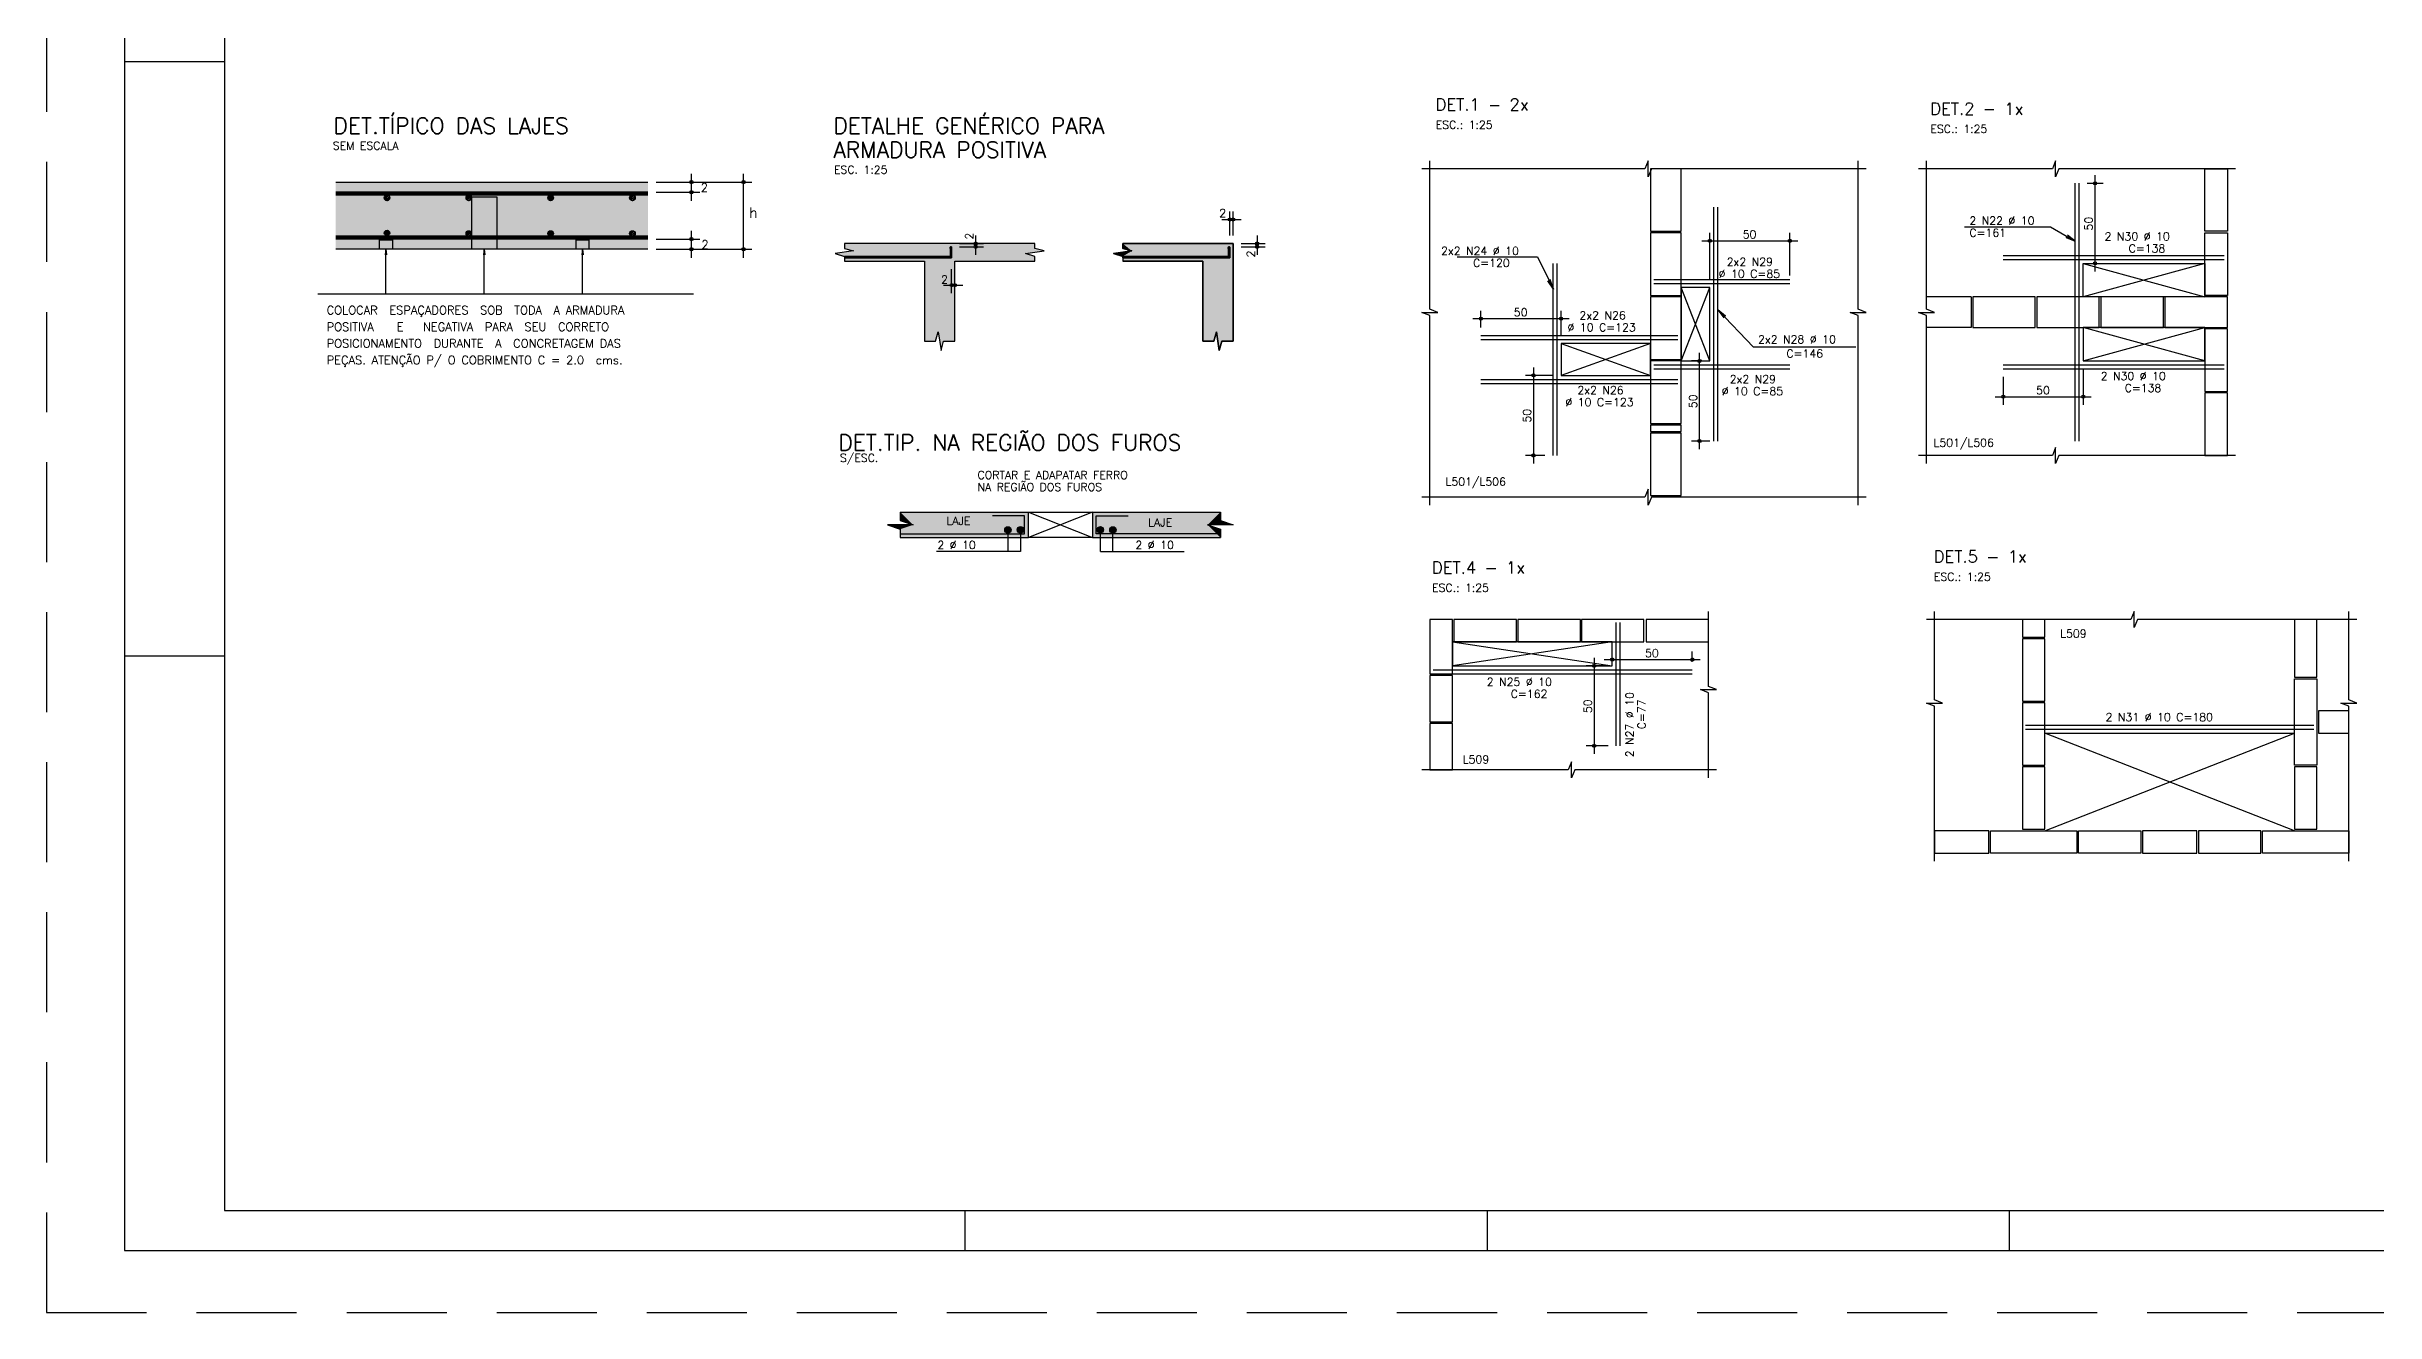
# Model space of a CAD drawing. Extents: x -1.9 to 86, y -1.5 to 61.
# Drawn here: x -1.9 to 56.3, y -1.5 to 30.1 of the extents above; entities that cross this region are included whole.
import ezdxf

# ---------------------------------------------------------------- set-up
doc = ezdxf.new("R2010")
doc.units = 0
doc.header["$MEASUREMENT"] = 0
doc.linetypes.add('HIDDEN', pattern=[0.375, 0.25, -0.125])
doc.layers.get('0').update_dxf_attribs({"linetype": 'CONTINUOUS'})
doc.layers.get('Defpoints').update_dxf_attribs({"linetype": 'CONTINUOUS'})
for name, color, linetype in [('ARQ_FOLHA', 7, 'CONTINUOUS'), ('PENA_01', 1, 'CONTINUOUS'), ('PENA_02', 2, 'CONTINUOUS'), ('PENA_03', 3, 'CONTINUOUS'), ('PENA_04', 4, 'CONTINUOUS'), ('PENA_05', 5, 'CONTINUOUS'), ('PENA_10', 253, 'CONTINUOUS')]:
    doc.layers.add(name, color=color, linetype=linetype)
doc.styles.get("Standard").update_dxf_attribs({"font": 'ROMANS.SHX'})

# ---------------------------------------------------------------- blocks, each defined once
blk = doc.blocks.new('FOLHA A1 - 841 X 594')
at = {"layer": 'ARQ_FOLHA', "color": 1}
for p, q in [((-816, 297), (-841, 297)), ((-816, 148.5), (-841, 148.5)), ((-631, 10), (-631, 0)), ((-500.5, 10), (-500.5, 0)), ((-370, 10), (-370, 0))]:
    blk.add_line(p, q, dxfattribs=at)
for points in [[(-841, 0), (0, 0), (0, 594), (-841, 594)], [(-816, 10), (-10, 10), (-10, 584), (-816, 584)]]:
    blk.add_lwpolyline(points, close=True, dxfattribs=at)
at = {"layer": 'Defpoints', "color": 8, "linetype": 'HIDDEN', "ltscale": 100}
blk.add_lwpolyline([(-860.5, 609.5), (-860.5, -15.5), (19.5, -15.5), (19.5, 609.5)], close=True, dxfattribs=at)
blk = doc.blocks.new('*U24')
blk.add_blockref('FOLHA A1 - 841 X 594', (0, 0))

msp = doc.modelspace()

# ---------------------------------------------------------------- linework, layer by layer
at = {"layer": 'PENA_01', "linetype": 'Continuous'}
for p, q in [((14.165, 26.231), (14.165, 26.907)), ((15.469, 24.807), (15.469, 26.907)), ((49.246, 24.466), (49.246, 26.866)), ((13.288, 26.697), (14.375, 26.697)), ((13.288, 26.441), (14.375, 26.441)), ((13.498, 26.697), (15.679, 26.697)), ((49.053, 26.666), (49.446, 26.666)), ((27.424, 25.761), (27.904, 25.761)), ((27.624, 25.361), (27.624, 25.961)), ((27.704, 25.361), (27.704, 25.961)), ((13.288, 25.272), (14.375, 25.272)), ((14.165, 24.807), (14.165, 25.482)), ((20.87, 25.161), (21.47, 25.161)), ((20.87, 25.081), (21.47, 25.081)), ((21.27, 25.361), (21.27, 24.881)), ((27.904, 25.161), (28.504, 25.161)), ((27.904, 25.081), (28.504, 25.081)), ((28.304, 25.361), (28.304, 24.881)), ((39.419, 25.229), (41.819, 25.229)), ((39.619, 24.266), (39.619, 25.429)), ((41.619, 24.366), (41.619, 25.429)), ((13.288, 25.017), (14.375, 25.017)), ((13.498, 25.017), (15.679, 25.017)), ((20.67, 23.921), (20.67, 24.521)), ((20.75, 23.921), (20.75, 24.521)), ((51.993, 24.666), (48.953, 23.826)), ((48.953, 24.666), (51.993, 23.826)), ((49.153, 24.666), (49.446, 24.666)), ((20.47, 24.121), (20.95, 24.121)), ((39.619, 22.226), (38.899, 24.066)), ((38.899, 22.226), (39.619, 24.066)), ((36.099, 23.282), (33.699, 23.282)), ((33.899, 23.066), (33.899, 23.482)), ((35.899, 22.866), (35.899, 23.482)), ((46.153, 23.826), (45.03, 23.826)), ((46.153, 23.826), (46.153, 23.066)), ((46.153, 23.066), (45.03, 23.066)), ((51.993, 22.226), (48.953, 23.066)), ((48.953, 22.226), (51.993, 23.066)), ((38.139, 22.666), (35.899, 21.866)), ((35.899, 22.666), (38.139, 21.866)), ((39.419, 22.226), (39.159, 22.226)), ((39.359, 20.026), (39.359, 22.426)), ((35.699, 21.866), (35.01, 21.866)), ((35.21, 22.066), (35.21, 19.666)), ((46.953, 21.826), (46.953, 21.133)), ((48.953, 22.026), (48.953, 21.133)), ((46.753, 21.333), (49.153, 21.333)), ((35.499, 19.866), (35.01, 19.866)), ((39.619, 20.226), (39.159, 20.226)), ((22.587, 18.451), (24.187, 17.811)), ((24.187, 18.451), (22.587, 17.811)), ((36.98, 14.608), (36.527, 14.608)), ((36.727, 14.808), (36.727, 12.408)), ((36.98, 14.765), (39.38, 14.765)), ((37.18, 14.808), (37.18, 14.965)), ((39.18, 14.708), (39.18, 14.965)), ((37.08, 12.608), (36.527, 12.608))]:
    msp.add_line(p, q, dxfattribs=at)
for points in [[(43.526, 27.026), (38.157, 27.026), (38.077, 26.826), (38.077, 27.226), (37.997, 27.026), (32.424, 27.026)], [(32.624, 18.626), (32.624, 23.359), (32.424, 23.439), (32.824, 23.439), (32.624, 23.519), (32.624, 27.226)], [(38.139, 27.026), (38.139, 25.466), (38.899, 25.466), (38.899, 27.026), (38.139, 27.026)], [(43.326, 18.626), (43.326, 23.359), (43.126, 23.439), (43.526, 23.439), (43.326, 23.519), (43.326, 27.226)], [(52.753, 27.026), (48.339, 27.026), (48.259, 26.826), (48.259, 27.226), (48.179, 27.026), (44.83, 27.026)], [(45.03, 19.666), (45.03, 23.359), (44.83, 23.439), (45.23, 23.439), (45.03, 23.519), (45.03, 27.226)], [(51.993, 25.466), (51.993, 27.026), (52.553, 27.026), (52.553, 25.466), (51.993, 25.466)], [(38.139, 25.426), (38.139, 23.866), (38.899, 23.866), (38.899, 25.426), (38.139, 25.426)], [(51.993, 23.866), (51.993, 25.426), (52.553, 25.426), (52.553, 23.866), (51.993, 23.866)], [(6.531, 23.9), (6.531, 25.017), (6.549, 24.878), (6.531, 25.017), (6.513, 24.878)], [(8.988, 23.9), (8.988, 25.017), (9.006, 24.878), (8.988, 25.017), (8.97, 24.878)], [(11.445, 23.9), (11.445, 25.017), (11.463, 24.878), (11.445, 25.017), (11.426, 24.878)], [(48.953, 23.826), (48.953, 24.666), (51.993, 24.666), (51.993, 23.826), (48.953, 23.826)], [(38.899, 22.226), (39.619, 22.226), (39.619, 24.066), (38.899, 24.066), (38.899, 22.226)], [(38.139, 23.826), (38.139, 22.266), (38.899, 22.266), (38.899, 23.826), (38.139, 23.826)], [(46.193, 23.066), (47.753, 23.066), (47.753, 23.826), (46.193, 23.826), (46.193, 23.066)], [(47.793, 23.066), (49.353, 23.066), (49.353, 23.826), (47.793, 23.826), (47.793, 23.066)], [(49.393, 23.066), (50.953, 23.066), (50.953, 23.826), (49.393, 23.826), (49.393, 23.066)], [(50.993, 23.066), (52.553, 23.066), (52.553, 23.826), (50.993, 23.826), (50.993, 23.066)], [(48.953, 23.066), (48.953, 22.226), (51.993, 22.226), (51.993, 23.066), (48.953, 23.066)], [(51.993, 23.026), (51.993, 21.466), (52.553, 21.466), (52.553, 23.026), (51.993, 23.026)], [(35.899, 22.666), (35.899, 21.866), (38.139, 21.866), (38.139, 22.666), (35.899, 22.666)], [(38.139, 22.226), (38.139, 20.666), (38.899, 20.666), (38.899, 22.226), (38.139, 22.226)], [(51.993, 21.426), (51.993, 19.866), (52.553, 19.866), (52.553, 21.426), (51.993, 21.426)], [(38.899, 20.466), (38.899, 20.626), (38.139, 20.626), (38.139, 20.466), (38.899, 20.466)], [(38.139, 20.426), (38.139, 18.866), (38.899, 18.866), (38.899, 20.426), (38.139, 20.426)], [(52.753, 19.866), (48.339, 19.866), (48.259, 19.666), (48.259, 20.066), (48.179, 19.866), (44.83, 19.866)], [(43.526, 18.826), (38.157, 18.826), (38.077, 18.626), (38.077, 19.026), (37.997, 18.826), (32.424, 18.826)], [(32.624, 15.768), (32.624, 14.408), (33.184, 14.408), (33.184, 15.768), (32.624, 15.768)], [(34.784, 15.768), (33.224, 15.768), (33.224, 15.208), (34.784, 15.208), (34.784, 15.768)], [(36.384, 15.768), (34.824, 15.768), (34.824, 15.208), (36.384, 15.208), (36.384, 15.768)], [(37.968, 15.768), (36.408, 15.768), (36.408, 15.208), (37.968, 15.208), (37.968, 15.768)], [(39.584, 15.768), (38.024, 15.768), (38.024, 15.208), (39.584, 15.208), (39.584, 15.768)], [(39.584, 11.808), (39.584, 13.935), (39.384, 14.015), (39.784, 14.015), (39.584, 14.095), (39.584, 15.968)], [(45.23, 9.725), (45.23, 13.598), (45.03, 13.678), (45.43, 13.678), (45.23, 13.758), (45.23, 15.968)], [(55.79, 15.768), (50.304, 15.768), (50.224, 15.568), (50.224, 15.968), (50.144, 15.768), (45.03, 15.768)], [(47.43, 15.768), (47.43, 15.325), (47.99, 15.325), (47.99, 15.768), (47.43, 15.768)], [(54.23, 15.768), (54.23, 14.325), (54.79, 14.325), (54.79, 15.768), (54.23, 15.768)], [(55.59, 9.725), (55.59, 13.598), (55.39, 13.678), (55.79, 13.678), (55.59, 13.758), (55.59, 15.968)], [(37.18, 15.208), (33.184, 14.608)], [(33.184, 15.208), (37.18, 14.608)], [(33.184, 15.208), (33.184, 14.608), (37.18, 14.608), (37.18, 15.208), (33.184, 15.208)], [(47.43, 15.285), (47.43, 13.725), (47.99, 13.725), (47.99, 15.285), (47.43, 15.285)], [(32.624, 14.368), (32.624, 13.208), (33.184, 13.208), (33.184, 14.368), (32.624, 14.368)], [(54.79, 14.285), (54.79, 12.125), (54.23, 12.125), (54.23, 14.285), (54.79, 14.285)], [(47.43, 13.685), (47.43, 12.125), (47.99, 12.125), (47.99, 13.685), (47.43, 13.685)], [(55.59, 13.485), (54.83, 13.485), (54.83, 12.925), (55.59, 12.925), (55.59, 13.485)], [(32.624, 13.168), (32.624, 12.008), (33.184, 12.008), (33.184, 13.168), (32.624, 13.168)], [(54.23, 10.485), (47.99, 12.926)], [(47.99, 10.485), (54.23, 12.926)], [(39.784, 12.008), (36.241, 12.008), (36.161, 11.808), (36.161, 12.208), (36.081, 12.008), (32.424, 12.008)], [(47.43, 12.085), (47.43, 10.525), (47.99, 10.525), (47.99, 12.085), (47.43, 12.085)], [(54.23, 12.085), (54.23, 10.525), (54.79, 10.525), (54.79, 12.085), (54.23, 12.085)], [(46.59, 10.485), (45.23, 10.485), (45.23, 9.925), (46.59, 9.925), (46.59, 10.485)], [(48.79, 9.925), (46.63, 9.925), (46.63, 10.485), (48.79, 10.485), (48.79, 9.925)], [(48.83, 10.485), (50.39, 10.485), (50.39, 9.925), (48.83, 9.925), (48.83, 10.485)], [(51.79, 10.485), (50.43, 10.485), (50.43, 9.925), (51.79, 9.925), (51.79, 10.485)], [(53.39, 10.485), (51.83, 10.485), (51.83, 9.925), (53.39, 9.925), (53.39, 10.485)], [(55.59, 9.925), (53.43, 9.925), (53.43, 10.485), (55.59, 10.485), (55.59, 9.925)]]:
    msp.add_lwpolyline(points, dxfattribs=at)
at = {"layer": 'PENA_02', "linetype": 'Continuous'}
for p, q in [((22.389, 17.464), (20.292, 17.464)), ((22.075, 18.004), (22.075, 17.464)), ((22.389, 18.006), (22.389, 17.464)), ((24.386, 17.464), (24.386, 18.006)), ((24.386, 17.464), (26.483, 17.464)), ((24.7, 17.464), (24.7, 18.004))]:
    msp.add_line(p, q, dxfattribs=at)
for centre, radius in [((14.165, 26.697), 0.042), ((14.165, 26.441), 0.042), ((14.165, 26.697), 0.021), ((14.165, 26.441), 0.021), ((15.469, 26.697), 0.042), ((15.469, 26.697), 0.021), ((49.246, 26.666), 0.04), ((49.246, 26.666), 0.02), ((27.624, 25.761), 0.04), ((27.624, 25.761), 0.02), ((27.704, 25.761), 0.04), ((27.704, 25.761), 0.02), ((14.165, 25.272), 0.042), ((14.165, 25.017), 0.042), ((14.165, 25.272), 0.021), ((14.165, 25.017), 0.021), ((15.469, 25.017), 0.042), ((15.469, 25.017), 0.021), ((21.27, 25.161), 0.04), ((21.27, 25.081), 0.04), ((21.27, 25.161), 0.02), ((21.27, 25.081), 0.02), ((28.304, 25.161), 0.04), ((28.304, 25.081), 0.04), ((28.304, 25.161), 0.02), ((28.304, 25.081), 0.02), ((39.619, 25.229), 0.04), ((39.619, 25.229), 0.02), ((41.619, 25.229), 0.04), ((41.619, 25.229), 0.02), ((49.246, 24.666), 0.04), ((49.246, 24.666), 0.02), ((20.67, 24.121), 0.04), ((20.67, 24.121), 0.02), ((20.75, 24.121), 0.04), ((20.75, 24.121), 0.02), ((33.899, 23.282), 0.04), ((33.899, 23.282), 0.02), ((35.899, 23.282), 0.04), ((35.899, 23.282), 0.02), ((39.359, 22.226), 0.04), ((39.359, 22.226), 0.02), ((35.21, 21.866), 0.04), ((35.21, 21.866), 0.02), ((46.953, 21.333), 0.04), ((46.953, 21.333), 0.02), ((48.953, 21.333), 0.04), ((48.953, 21.333), 0.02), ((35.21, 19.866), 0.04), ((35.21, 19.866), 0.02), ((39.359, 20.226), 0.04), ((39.359, 20.226), 0.02), ((36.727, 14.608), 0.04), ((36.727, 14.608), 0.02), ((37.18, 14.765), 0.04), ((37.18, 14.765), 0.02), ((39.18, 14.765), 0.04), ((39.18, 14.765), 0.02), ((36.727, 12.608), 0.04), ((36.727, 12.608), 0.02)]:
    msp.add_circle(centre, radius, dxfattribs=at)
at = {"layer": 'PENA_03', "linetype": 'Continuous'}
for p, q in [((5.278, 26.697), (13.078, 26.697)), ((13.078, 26.441), (5.278, 26.441)), ((13.078, 26.427), (5.278, 26.427)), ((13.078, 26.413), (5.278, 26.413)), ((13.078, 26.399), (5.278, 26.399)), ((13.078, 26.385), (5.278, 26.385)), ((13.078, 26.371), (5.278, 26.371)), ((6.489, 26.29), (6.569, 26.37)), ((6.5, 26.262), (6.597, 26.359)), ((6.502, 26.343), (6.517, 26.357)), ((6.52, 26.242), (6.617, 26.339)), ((6.549, 26.232), (6.627, 26.31)), ((8.534, 26.29), (8.613, 26.37)), ((8.545, 26.262), (8.642, 26.359)), ((8.547, 26.343), (8.561, 26.357)), ((8.565, 26.242), (8.661, 26.339)), ((8.594, 26.232), (8.672, 26.31)), ((10.578, 26.29), (10.658, 26.37)), ((10.59, 26.262), (10.687, 26.359)), ((10.591, 26.343), (10.606, 26.357)), ((10.61, 26.242), (10.706, 26.339)), ((10.639, 26.232), (10.717, 26.31)), ((12.623, 26.29), (12.703, 26.37)), ((12.634, 26.262), (12.731, 26.359)), ((12.636, 26.343), (12.651, 26.357)), ((12.654, 26.242), (12.751, 26.339)), ((12.683, 26.232), (12.761, 26.31)), ((48.853, 26.666), (48.853, 26.666)), ((13.078, 25.342), (5.278, 25.342)), ((13.078, 25.328), (5.278, 25.328)), ((13.078, 25.314), (5.278, 25.314)), ((13.078, 25.3), (5.278, 25.3)), ((13.078, 25.286), (5.278, 25.286)), ((13.078, 25.272), (5.278, 25.272)), ((6.489, 25.413), (6.569, 25.493)), ((6.5, 25.385), (6.597, 25.482)), ((6.502, 25.465), (6.517, 25.48)), ((6.52, 25.365), (6.617, 25.462)), ((6.549, 25.354), (6.627, 25.433)), ((8.534, 25.399), (8.613, 25.479)), ((8.545, 25.37), (8.642, 25.467)), ((8.547, 25.451), (8.561, 25.466)), ((8.565, 25.351), (8.661, 25.447)), ((8.594, 25.34), (8.672, 25.418)), ((10.578, 25.399), (10.658, 25.479)), ((10.59, 25.37), (10.687, 25.467)), ((10.591, 25.451), (10.606, 25.466)), ((10.61, 25.351), (10.706, 25.447)), ((10.639, 25.34), (10.717, 25.418)), ((12.623, 25.399), (12.703, 25.479)), ((12.634, 25.37), (12.731, 25.467)), ((12.636, 25.451), (12.651, 25.466)), ((12.654, 25.351), (12.751, 25.447)), ((12.683, 25.34), (12.761, 25.418)), ((20.63, 25.061), (20.63, 24.841)), ((20.67, 24.801), (20.67, 25.061)), ((27.584, 25.061), (27.584, 24.841)), ((27.704, 25.161), (27.624, 25.161)), ((27.624, 25.161), (27.624, 25.161)), ((27.624, 24.801), (27.624, 25.061)), ((27.704, 25.161), (27.704, 25.081)), ((27.704, 25.161), (27.704, 25.161)), ((27.704, 25.161), (27.704, 25.161)), ((27.704, 25.081), (27.704, 25.081)), ((13.078, 25.017), (5.278, 25.017)), ((17.99, 24.841), (17.99, 24.801)), ((20.63, 24.841), (17.99, 24.841)), ((17.99, 24.801), (20.67, 24.801)), ((19.23, 24.801), (19.23, 24.801)), ((27.584, 24.841), (24.944, 24.841)), ((24.944, 24.841), (24.944, 24.721)), ((24.944, 24.841), (24.944, 24.721)), ((24.944, 24.841), (24.944, 24.721)), ((24.944, 24.841), (24.944, 24.721)), ((24.944, 24.841), (24.944, 24.721)), ((24.944, 24.841), (24.944, 24.721)), ((24.944, 24.841), (24.944, 24.721)), ((24.944, 24.841), (24.944, 24.721)), ((24.944, 24.841), (24.944, 24.721)), ((24.944, 24.841), (24.944, 24.721)), ((24.944, 24.841), (24.944, 24.721)), ((24.944, 24.841), (24.944, 24.721)), ((24.944, 24.801), (27.624, 24.801)), ((48.953, 24.666), (48.953, 24.666)), ((4.826, 23.9), (14.218, 23.9)), ((39.619, 24.066), (39.619, 24.066)), ((41.619, 24.166), (41.619, 24.166)), ((33.899, 22.866), (33.899, 22.866)), ((48.593, 23.066), (48.593, 23.066)), ((35.899, 22.666), (35.899, 22.666)), ((39.619, 22.226), (39.619, 22.226)), ((48.953, 22.226), (48.953, 22.226)), ((35.899, 21.866), (35.899, 21.866)), ((46.953, 22.026), (46.953, 22.026)), ((35.699, 19.866), (35.699, 19.866)), ((39.819, 20.226), (39.819, 20.226)), ((19.387, 18.451), (22.587, 18.451)), ((22.587, 17.811), (22.587, 18.451)), ((22.587, 18.451), (24.187, 18.451)), ((24.187, 18.451), (27.387, 18.451)), ((24.187, 18.451), (24.187, 17.811)), ((19.387, 17.811), (22.587, 17.811)), ((24.187, 17.811), (22.587, 17.811)), ((24.187, 17.811), (27.387, 17.811)), ((37.18, 14.608), (37.18, 14.608)), ((37.18, 14.608), (37.18, 14.608)), ((39.18, 14.508), (39.18, 14.508)), ((37.28, 12.608), (37.28, 12.608))]:
    msp.add_line(p, q, dxfattribs=at)
for points in [[(8.677, 26.331), (9.299, 26.331), (9.299, 25.017), (8.677, 25.017), (8.677, 26.331)], [(6.37, 25.257), (6.692, 25.257), (6.692, 25.017), (6.37, 25.017), (6.37, 25.257)], [(11.284, 25.257), (11.605, 25.257), (11.605, 25.017), (11.284, 25.017), (11.284, 25.257)], [(20.75, 24.721), (22.75, 24.721), (22.75, 24.841), (22.519, 24.908), (22.981, 24.975), (22.75, 25.041), (22.75, 25.161), (17.99, 25.161), (17.99, 25.041), (18.221, 24.975), (17.759, 24.908), (17.99, 24.841), (17.99, 24.721), (19.99, 24.721), (19.99, 22.721), (20.27, 22.721), (20.337, 22.952), (20.404, 22.49), (20.47, 22.721), (20.75, 22.721), (20.75, 24.721)], [(20.67, 24.801), (20.67, 25.061), (20.67, 25.065), (20.668, 25.069), (20.666, 25.073), (20.664, 25.076), (20.66, 25.078), (20.656, 25.08), (20.652, 25.081), (20.648, 25.081), (20.644, 25.08), (20.64, 25.078), (20.637, 25.076), (20.634, 25.073), (20.632, 25.069), (20.631, 25.065), (20.63, 25.061), (20.63, 24.841), (17.99, 24.841), (17.99, 24.801), (20.67, 24.801)], [(20.67, 24.801), (20.631, 25.065), (20.63, 25.061), (20.67, 24.801)], [(20.67, 24.801), (20.63, 25.061), (20.63, 24.841), (20.67, 24.801)], [(20.67, 24.801), (20.632, 25.069), (20.631, 25.065), (20.67, 24.801)], [(20.67, 24.801), (20.634, 25.073), (20.632, 25.069), (20.67, 24.801)], [(20.67, 24.801), (20.637, 25.076), (20.634, 25.073), (20.67, 24.801)], [(20.67, 24.801), (20.64, 25.078), (20.637, 25.076), (20.67, 24.801)], [(20.67, 24.801), (20.644, 25.08), (20.64, 25.078), (20.67, 24.801)], [(20.67, 24.801), (20.648, 25.081), (20.644, 25.08), (20.67, 24.801)], [(20.67, 24.801), (20.652, 25.081), (20.648, 25.081), (20.67, 24.801)], [(20.67, 24.801), (20.656, 25.08), (20.652, 25.081), (20.67, 24.801)], [(20.67, 24.801), (20.66, 25.078), (20.656, 25.08), (20.67, 24.801)], [(20.67, 24.801), (20.664, 25.076), (20.66, 25.078), (20.67, 24.801)], [(20.67, 24.801), (20.666, 25.073), (20.664, 25.076), (20.67, 24.801)], [(20.67, 24.801), (20.668, 25.069), (20.666, 25.073), (20.67, 24.801)], [(20.67, 24.801), (20.67, 25.065), (20.668, 25.069), (20.67, 24.801)], [(20.67, 24.801), (20.67, 25.061), (20.67, 25.065), (20.67, 24.801)], [(24.944, 24.721), (26.944, 24.721), (26.944, 22.721), (27.224, 22.721), (27.291, 22.952), (27.357, 22.49), (27.424, 22.721), (27.704, 22.721), (27.704, 25.161), (24.944, 25.161), (24.944, 25.041), (25.175, 24.975), (24.713, 24.908), (24.944, 24.841), (24.944, 24.721)], [(24.944, 24.841), (24.713, 24.908), (25.175, 24.975), (24.944, 25.041), (24.944, 25.161), (27.704, 25.161), (27.704, 22.721), (27.424, 22.721), (27.357, 22.49), (27.291, 22.952), (27.224, 22.721), (26.944, 22.721), (26.944, 24.721), (24.944, 24.721)], [(27.624, 24.801), (27.624, 25.061), (27.624, 25.065), (27.622, 25.069), (27.62, 25.073), (27.618, 25.076), (27.614, 25.078), (27.61, 25.08), (27.606, 25.081), (27.602, 25.081), (27.598, 25.08), (27.594, 25.078), (27.591, 25.076), (27.588, 25.073), (27.586, 25.069), (27.585, 25.065), (27.584, 25.061), (27.584, 24.841), (24.944, 24.841), (24.944, 24.801), (27.624, 24.801)], [(27.624, 24.801), (27.585, 25.065), (27.584, 25.061), (27.624, 24.801)], [(27.624, 24.801), (27.584, 25.061), (27.584, 24.841), (27.624, 24.801)], [(27.624, 24.801), (27.586, 25.069), (27.585, 25.065), (27.624, 24.801)], [(27.624, 24.801), (27.588, 25.073), (27.586, 25.069), (27.624, 24.801)], [(27.624, 24.801), (27.591, 25.076), (27.588, 25.073), (27.624, 24.801)], [(27.624, 24.801), (27.594, 25.078), (27.591, 25.076), (27.624, 24.801)], [(27.624, 24.801), (27.598, 25.08), (27.594, 25.078), (27.624, 24.801)], [(27.624, 24.801), (27.602, 25.081), (27.598, 25.08), (27.624, 24.801)], [(27.624, 24.801), (27.606, 25.081), (27.602, 25.081), (27.624, 24.801)], [(27.624, 24.801), (27.61, 25.08), (27.606, 25.081), (27.624, 24.801)], [(27.624, 24.801), (27.614, 25.078), (27.61, 25.08), (27.624, 24.801)], [(27.624, 24.801), (27.618, 25.076), (27.614, 25.078), (27.624, 24.801)], [(27.624, 24.801), (27.62, 25.073), (27.618, 25.076), (27.624, 24.801)], [(27.624, 24.801), (27.622, 25.069), (27.62, 25.073), (27.624, 24.801)], [(27.624, 24.801), (27.624, 25.065), (27.622, 25.069), (27.624, 24.801)], [(27.624, 24.801), (27.624, 25.061), (27.624, 25.065), (27.624, 24.801)], [(45.986, 25.578), (48.133, 25.578), (48.753, 25.217), (48.523, 25.313), (48.753, 25.217), (48.555, 25.37)], [(20.67, 24.801), (17.99, 24.841), (17.99, 24.801), (20.67, 24.801)], [(20.67, 24.801), (20.63, 24.841), (17.99, 24.841), (20.67, 24.801)], [(24.944, 24.801), (24.944, 24.841)], [(27.624, 24.801), (24.944, 24.841), (24.944, 24.801), (27.624, 24.801)], [(27.624, 24.801), (27.584, 24.841), (24.944, 24.841), (27.624, 24.801)], [(33.302, 24.826), (35.311, 24.826), (35.71, 24.023), (35.57, 24.23), (35.71, 24.023), (35.629, 24.259)], [(43.271, 22.57), (40.709, 22.57), (39.819, 23.504), (40.014, 23.347), (39.819, 23.504), (39.966, 23.302)], [(19.387, 18.451), (19.387, 18.238), (19.707, 18.131), (19.067, 18.131), (19.387, 18.024), (19.387, 17.811)], [(27.387, 18.451), (27.387, 18.238), (27.707, 18.131), (27.067, 18.131), (27.387, 18.024), (27.387, 17.811)], [(47.99, 12.926), (54.23, 12.926)]]:
    msp.add_lwpolyline(points, dxfattribs=at)
for centre, radius in [((6.558, 26.301), 0.07), ((8.603, 26.301), 0.07), ((10.647, 26.301), 0.07), ((12.692, 26.301), 0.07), ((6.558, 25.424), 0.07), ((8.603, 25.41), 0.07), ((10.647, 25.41), 0.07), ((12.692, 25.41), 0.07), ((22.075, 18.004), 0.08), ((22.389, 18.006), 0.08), ((24.386, 18.006), 0.08), ((24.7, 18.004), 0.08)]:
    msp.add_circle(centre, radius, dxfattribs=at)
for points in [[(20.67, 24.801), (20.631, 25.065), (20.63, 25.061)], [(20.67, 24.801), (20.63, 25.061), (20.63, 24.841)], [(20.67, 24.801), (20.63, 25.061), (20.67, 24.801)], [(20.67, 24.801), (20.632, 25.069), (20.631, 25.065)], [(20.67, 24.801), (20.631, 25.065), (20.67, 24.801)], [(20.67, 24.801), (20.634, 25.073), (20.632, 25.069)], [(20.67, 24.801), (20.632, 25.069), (20.67, 24.801)], [(20.67, 24.801), (20.637, 25.076), (20.634, 25.073)], [(20.67, 24.801), (20.634, 25.073), (20.67, 24.801)], [(20.67, 24.801), (20.64, 25.078), (20.637, 25.076)], [(20.67, 24.801), (20.637, 25.076), (20.67, 24.801)], [(20.67, 24.801), (20.644, 25.08), (20.64, 25.078)], [(20.67, 24.801), (20.64, 25.078), (20.67, 24.801)], [(20.67, 24.801), (20.648, 25.081), (20.644, 25.08)], [(20.67, 24.801), (20.644, 25.08), (20.67, 24.801)], [(20.67, 24.801), (20.652, 25.081), (20.648, 25.081)], [(20.67, 24.801), (20.648, 25.081), (20.67, 24.801)], [(20.67, 24.801), (20.656, 25.08), (20.652, 25.081)], [(20.67, 24.801), (20.652, 25.081), (20.67, 24.801)], [(20.67, 24.801), (20.66, 25.078), (20.656, 25.08)], [(20.67, 24.801), (20.656, 25.08), (20.67, 24.801)], [(20.67, 24.801), (20.664, 25.076), (20.66, 25.078)], [(20.67, 24.801), (20.66, 25.078), (20.67, 24.801)], [(20.67, 24.801), (20.666, 25.073), (20.664, 25.076)], [(20.67, 24.801), (20.664, 25.076), (20.67, 24.801)], [(20.67, 24.801), (20.668, 25.069), (20.666, 25.073)], [(20.67, 24.801), (20.666, 25.073), (20.67, 24.801)], [(20.67, 24.801), (20.67, 25.065), (20.668, 25.069)], [(20.67, 24.801), (20.668, 25.069), (20.67, 24.801)], [(20.67, 24.801), (20.67, 25.061), (20.67, 25.065)], [(20.67, 24.801), (20.67, 25.065), (20.67, 24.801)], [(27.624, 24.801), (27.585, 25.065), (27.584, 25.061)], [(27.624, 24.801), (27.584, 25.061), (27.584, 24.841)], [(27.624, 24.801), (27.584, 25.061), (27.624, 24.801)], [(27.624, 24.801), (27.586, 25.069), (27.585, 25.065)], [(27.624, 24.801), (27.585, 25.065), (27.624, 24.801)], [(27.624, 24.801), (27.588, 25.073), (27.586, 25.069)], [(27.624, 24.801), (27.586, 25.069), (27.624, 24.801)], [(27.624, 24.801), (27.591, 25.076), (27.588, 25.073)], [(27.624, 24.801), (27.588, 25.073), (27.624, 24.801)], [(27.624, 24.801), (27.594, 25.078), (27.591, 25.076)], [(27.624, 24.801), (27.591, 25.076), (27.624, 24.801)], [(27.624, 24.801), (27.598, 25.08), (27.594, 25.078)], [(27.624, 24.801), (27.594, 25.078), (27.624, 24.801)], [(27.624, 24.801), (27.602, 25.081), (27.598, 25.08)], [(27.624, 24.801), (27.598, 25.08), (27.624, 24.801)], [(27.624, 24.801), (27.606, 25.081), (27.602, 25.081)], [(27.624, 24.801), (27.602, 25.081), (27.624, 24.801)], [(27.624, 24.801), (27.61, 25.08), (27.606, 25.081)], [(27.624, 24.801), (27.606, 25.081), (27.624, 24.801)], [(27.624, 24.801), (27.614, 25.078), (27.61, 25.08)], [(27.624, 24.801), (27.61, 25.08), (27.624, 24.801)], [(27.624, 24.801), (27.618, 25.076), (27.614, 25.078)], [(27.624, 24.801), (27.614, 25.078), (27.624, 24.801)], [(27.624, 24.801), (27.62, 25.073), (27.618, 25.076)], [(27.624, 24.801), (27.618, 25.076), (27.624, 24.801)], [(27.624, 24.801), (27.622, 25.069), (27.62, 25.073)], [(27.624, 24.801), (27.62, 25.073), (27.624, 24.801)], [(27.624, 24.801), (27.624, 25.065), (27.622, 25.069)], [(27.624, 24.801), (27.622, 25.069), (27.624, 24.801)], [(27.624, 24.801), (27.624, 25.061), (27.624, 25.065)], [(27.624, 24.801), (27.624, 25.065), (27.624, 24.801)], [(20.67, 24.801), (17.99, 24.841), (17.99, 24.801)], [(20.67, 24.801), (20.63, 24.841), (17.99, 24.841)], [(20.67, 24.801), (17.99, 24.841), (20.67, 24.801)], [(20.67, 24.801), (17.99, 24.801), (20.67, 24.801)], [(20.67, 24.801), (20.63, 24.841), (20.67, 24.801)], [(27.624, 24.801), (24.944, 24.841), (24.944, 24.801)], [(27.624, 24.801), (27.584, 24.841), (24.944, 24.841)], [(27.624, 24.801), (24.944, 24.841), (27.624, 24.801)], [(27.624, 24.801), (24.944, 24.801), (27.624, 24.801)], [(27.624, 24.801), (27.584, 24.841), (27.624, 24.801)], [(22.155, 18.004), (22.035, 18.073), (22, 18.031)], [(22.155, 18.004), (22.089, 18.082), (22.035, 18.073)], [(22.155, 18.004), (22.136, 18.055), (22.089, 18.082)], [(22.469, 18.006), (22.349, 18.075), (22.313, 18.033)], [(22.469, 18.006), (22.402, 18.085), (22.349, 18.075)], [(22.469, 18.006), (22.45, 18.057), (22.402, 18.085)], [(24.466, 18.006), (24.346, 18.075), (24.311, 18.033)], [(24.466, 18.006), (24.4, 18.085), (24.346, 18.075)], [(24.466, 18.006), (24.448, 18.057), (24.4, 18.085)], [(24.78, 18.004), (24.66, 18.073), (24.625, 18.031)], [(24.78, 18.004), (24.714, 18.082), (24.66, 18.073)], [(24.78, 18.004), (24.761, 18.055), (24.714, 18.082)], [(22.155, 18.004), (22, 18.031), (22, 17.976)], [(22.155, 18.004), (22, 17.976), (22.035, 17.934)], [(22.155, 18.004), (22.035, 17.934), (22.089, 17.925)], [(22.155, 18.004), (22.089, 17.925), (22.136, 17.952)], [(22.155, 18.004), (22.136, 17.952), (22.155, 18.004)], [(22.469, 18.006), (22.313, 18.033), (22.313, 17.979)], [(22.469, 18.006), (22.313, 17.979), (22.349, 17.937)], [(22.469, 18.006), (22.349, 17.937), (22.402, 17.927)], [(22.469, 18.006), (22.402, 17.927), (22.45, 17.955)], [(22.469, 18.006), (22.45, 17.955), (22.469, 18.006)], [(24.466, 18.006), (24.311, 18.033), (24.311, 17.979)], [(24.466, 18.006), (24.311, 17.979), (24.346, 17.937)], [(24.466, 18.006), (24.346, 17.937), (24.4, 17.927)], [(24.466, 18.006), (24.4, 17.927), (24.448, 17.955)], [(24.466, 18.006), (24.448, 17.955), (24.466, 18.006)], [(24.78, 18.004), (24.625, 18.031), (24.625, 17.976)], [(24.78, 18.004), (24.625, 17.976), (24.66, 17.934)], [(24.78, 18.004), (24.66, 17.934), (24.714, 17.925)], [(24.78, 18.004), (24.714, 17.925), (24.761, 17.952)], [(24.78, 18.004), (24.761, 17.952), (24.78, 18.004)]]:
    msp.add_solid(points, dxfattribs=at)
at = {"layer": 'PENA_05', "linetype": 'Continuous'}
for p, q in [((48.753, 20.226), (48.753, 26.666)), ((48.853, 20.226), (48.853, 26.666)), ((39.719, 20.226), (39.719, 26.066)), ((39.819, 20.226), (39.819, 26.066)), ((35.699, 19.866), (35.699, 24.666)), ((35.799, 19.866), (35.799, 24.666)), ((46.953, 24.866), (52.473, 24.866)), ((46.953, 24.766), (52.473, 24.766)), ((38.219, 24.266), (41.619, 24.266)), ((38.219, 24.166), (41.619, 24.166)), ((33.899, 22.866), (38.819, 22.866)), ((33.899, 22.766), (38.819, 22.766)), ((38.219, 22.126), (41.619, 22.126)), ((46.953, 22.126), (52.473, 22.126)), ((33.899, 21.766), (38.819, 21.766)), ((33.899, 21.666), (38.819, 21.666)), ((38.219, 22.026), (41.619, 22.026)), ((46.953, 22.026), (52.473, 22.026)), ((22.491, 18.355), (21.691, 18.355)), ((24.283, 18.355), (25.083, 18.355)), ((37.28, 12.608), (37.28, 15.688)), ((37.38, 12.608), (37.38, 15.688)), ((32.704, 14.508), (39.18, 14.508)), ((32.704, 14.408), (39.18, 14.408)), ((47.51, 13.126), (54.71, 13.126)), ((47.51, 13.026), (54.71, 13.026))]:
    msp.add_line(p, q, dxfattribs=at)
for points in [[(19.387, 17.907), (22.491, 17.907), (22.491, 18.355)], [(27.387, 17.907), (24.283, 17.907), (24.283, 18.355)]]:
    msp.add_lwpolyline(points, dxfattribs=at)
at = {"layer": 'PENA_10', "linetype": 'Continuous'}
for points in [[(13.078, 25.017), (5.278, 25.017), (5.278, 26.697)], [(13.078, 25.017), (5.278, 26.697), (13.078, 26.697)], [(13.078, 25.017), (13.078, 26.697), (13.078, 25.017)], [(20.75, 24.721), (22.75, 25.161), (17.99, 25.161)], [(20.75, 24.721), (17.99, 25.161), (17.99, 25.041)], [(20.75, 24.721), (17.99, 25.041), (18.221, 24.975)], [(20.75, 24.721), (22.75, 25.041), (22.75, 25.161)], [(20.75, 24.721), (22.981, 24.975), (22.75, 25.041)], [(25.175, 24.975), (27.704, 25.161), (24.944, 25.161)], [(25.175, 24.975), (24.944, 25.161), (24.944, 25.041)], [(25.175, 24.975), (26.944, 24.721), (27.704, 25.161)], [(27.704, 25.161), (26.944, 24.721), (27.224, 22.721)], [(27.704, 25.161), (27.224, 22.721), (27.291, 22.952)], [(27.704, 25.161), (27.291, 22.952), (27.357, 22.49)], [(27.704, 25.161), (27.357, 22.49), (27.424, 22.721)], [(27.704, 25.161), (27.424, 22.721), (27.704, 22.721)], [(20.75, 24.721), (18.221, 24.975), (17.759, 24.908)], [(20.75, 24.721), (17.759, 24.908), (17.99, 24.841)], [(20.75, 24.721), (17.99, 24.841), (17.99, 24.721)], [(20.75, 24.721), (17.99, 24.721), (19.99, 24.721)], [(20.75, 24.721), (19.99, 24.721), (19.99, 22.721)], [(20.75, 24.721), (19.99, 22.721), (20.27, 22.721)], [(20.75, 24.721), (20.27, 22.721), (20.337, 22.952)], [(20.75, 24.721), (20.337, 22.952), (20.404, 22.49)], [(20.75, 24.721), (20.404, 22.49), (20.47, 22.721)], [(20.75, 24.721), (20.47, 22.721), (20.75, 22.721)], [(20.75, 24.721), (22.519, 24.908), (22.981, 24.975)], [(20.75, 24.721), (22.75, 24.841), (22.519, 24.908)], [(20.75, 24.721), (22.75, 24.721), (22.75, 24.841)], [(20.75, 24.721), (20.75, 22.721), (20.75, 24.721)], [(25.175, 24.975), (24.713, 24.908), (24.944, 24.841)], [(25.175, 24.975), (24.944, 24.841), (26.944, 24.721)], [(26.944, 24.721), (24.944, 24.841), (24.944, 24.721)], [(27.224, 22.721), (26.944, 24.721), (26.944, 22.721)], [(19.707, 18.131), (19.067, 18.131), (19.387, 18.024)], [(19.707, 18.131), (22.587, 18.451), (19.387, 18.451)], [(19.707, 18.131), (19.387, 18.451), (19.387, 18.238)], [(19.707, 18.131), (19.387, 18.024), (22.587, 17.811)], [(19.707, 18.131), (22.587, 17.811), (22.587, 18.451)], [(27.067, 18.131), (27.387, 18.451), (24.187, 18.451)], [(27.067, 18.131), (24.187, 18.451), (27.387, 17.811)], [(27.387, 17.811), (24.187, 18.451), (24.187, 17.811)], [(27.067, 18.131), (27.387, 18.238), (27.387, 18.451)], [(27.067, 18.131), (27.707, 18.131), (27.387, 18.238)], [(27.067, 18.131), (27.387, 17.811), (27.387, 18.024)], [(22.587, 17.811), (19.387, 18.024), (19.387, 17.811)]]:
    msp.add_solid(points, dxfattribs=at)

# ---------------------------------------------------------------- block references
at = {"xscale": 0.09999999999999938, "yscale": 0.09999999999999938, "zscale": 0.09999999999999938}
msp.add_blockref('*U24', (84.1, 0), dxfattribs=at)

# ---------------------------------------------------------------- texts
at = {"layer": 'PENA_02', "linetype": 'Continuous'}
for s, p in [('CORTAR E ADAPATAR FERRO', (21.317, 19.276)), ('NA REGIÃO DOS FUROS', (21.317, 18.976)), ('LAJE', (20.54, 18.129)), ('LAJE', (25.581, 18.093)), ('2 %%c 10', (20.312, 17.528)), ('2 %%c 10', (25.263, 17.528))]:
    msp.add_text(s, height=0.2, dxfattribs=at).set_placement(p)
at = {"layer": 'PENA_03', "linetype": 'Continuous'}
for s, height, p in [('ESC.: 1:25', 0.2, (32.767, 28.029)), ('ESC.: 1:25', 0.2, (45.131, 27.925)), ('SEM ESCALA', 0.2, (5.203, 27.506)), ('ESC. 1:25', 0.2, (17.729, 26.906)), ('2', 0.21, (14.399, 26.457)), ('2', 0.2, (27.357, 25.821)), ('2 N22 %%c 10', 0.2, (46.104, 25.633)), ('2', 0.21, (14.414, 25.032)), ('2x2 N24 %%c 10', 0.2, (32.9, 24.878)), ('50', 0.2, (40.439, 25.289)), ('C=161', 0.2, (46.105, 25.33)), ('2 N30 %%c 10', 0.2, (49.485, 25.238)), ('C=138', 0.2, (50.085, 24.938)), ('C=120', 0.2, (33.7, 24.578)), ('%%c 10 C=85', 0.2, (39.839, 24.304)), ('2x2 N29', 0.2, (40.039, 24.604)), ('2', 0.2, (20.404, 24.161)), ('COLOCAR  ESPAÇADORES  SOB  TODA  A ARMADURA', 0.21, (5.049, 23.391)), ('50', 0.2, (34.719, 23.342)), ('2x2 N26', 0.2, (36.361, 23.266)), ('POSITIVA   E   NEGATIVA  PARA  SEU  CORRETO', 0.21, (5.049, 22.975)), ('POSICIONAMENTO  DURANTE  A  CONCRETAGEM DAS', 0.21, (5.049, 22.559)), ('%%c 10 C=123', 0.2, (36.061, 22.966)), ('2x2 N28 %%c 10', 0.2, (40.823, 22.667)), ('PEÇAS. ATENÇÃO P/ O COBRIMENTO C = 2.0  cms.', 0.21, (5.049, 22.143)), ('C=146', 0.2, (41.531, 22.312)), ('2x2 N26', 0.2, (36.308, 21.397)), ('%%c 10 C=85', 0.2, (39.915, 21.372)), ('2x2 N29', 0.2, (40.115, 21.672)), ('50', 0.2, (47.773, 21.393)), ('2 N30 %%c 10', 0.2, (49.386, 21.75)), ('C=138', 0.2, (49.986, 21.45)), ('%%c 10 C=123', 0.2, (36.008, 21.097)), ('S/ESC.', 0.2, (17.877, 19.705)), ('L501/L506', 0.2, (45.209, 20.082)), ('L501/L506', 0.2, (33.013, 19.111)), ('ESC.: 1:25', 0.2, (45.218, 16.735)), ('ESC.: 1:25', 0.2, (32.676, 16.458)), ('L509', 0.2, (48.375, 15.313)), ('50', 0.2, (38, 14.825)), ('2 N25 %%c 10', 0.2, (34.043, 14.107)), ('C=162', 0.2, (34.643, 13.807)), ('2 N31 %%c 10 C=180', 0.2, (49.51, 13.226)), ('L509', 0.2, (33.444, 12.169))]:
    msp.add_text(s, height=height, dxfattribs=at).set_placement(p)
for s, p in [('50', (49.186, 25.486)), ('2', (21.21, 25.261)), ('2', (28.244, 24.815)), ('50', (35.15, 20.686)), ('50', (39.299, 21.046)), ('50', (36.667, 13.428)), ('2 N27 %%c 10', (37.714, 12.323)), ('C=77', (38.014, 13.023))]:
    msp.add_text(s, height=0.2, rotation=90, dxfattribs=at).set_placement(p)
at = {"layer": 'PENA_04', "linetype": 'Continuous'}
msp.add_text('h', height=0.263, dxfattribs=at).set_placement((15.606, 25.8))
at = {"layer": 'PENA_05', "linetype": 'Continuous'}
for s, height, p in [('DET.1 - 2x', 0.3, (32.762, 28.484)), ('DET.2 - 1x', 0.3, (45.126, 28.38)), ('DET.TÍPICO DAS LAJES', 0.4, (5.222, 27.906)), ('DETALHE GENÉRICO PARA', 0.4, (17.717, 27.906)), ('ARMADURA POSITIVA', 0.4, (17.717, 27.306)), ('DET.TIP. NA REGIÃO DOS FUROS', 0.4, (17.839, 19.985)), ('DET.5 - 1x', 0.3, (45.213, 17.19)), ('DET.4 - 1x', 0.3, (32.672, 16.913))]:
    msp.add_text(s, height=height, dxfattribs=at).set_placement(p)

doc.saveas('drawing.dxf')
